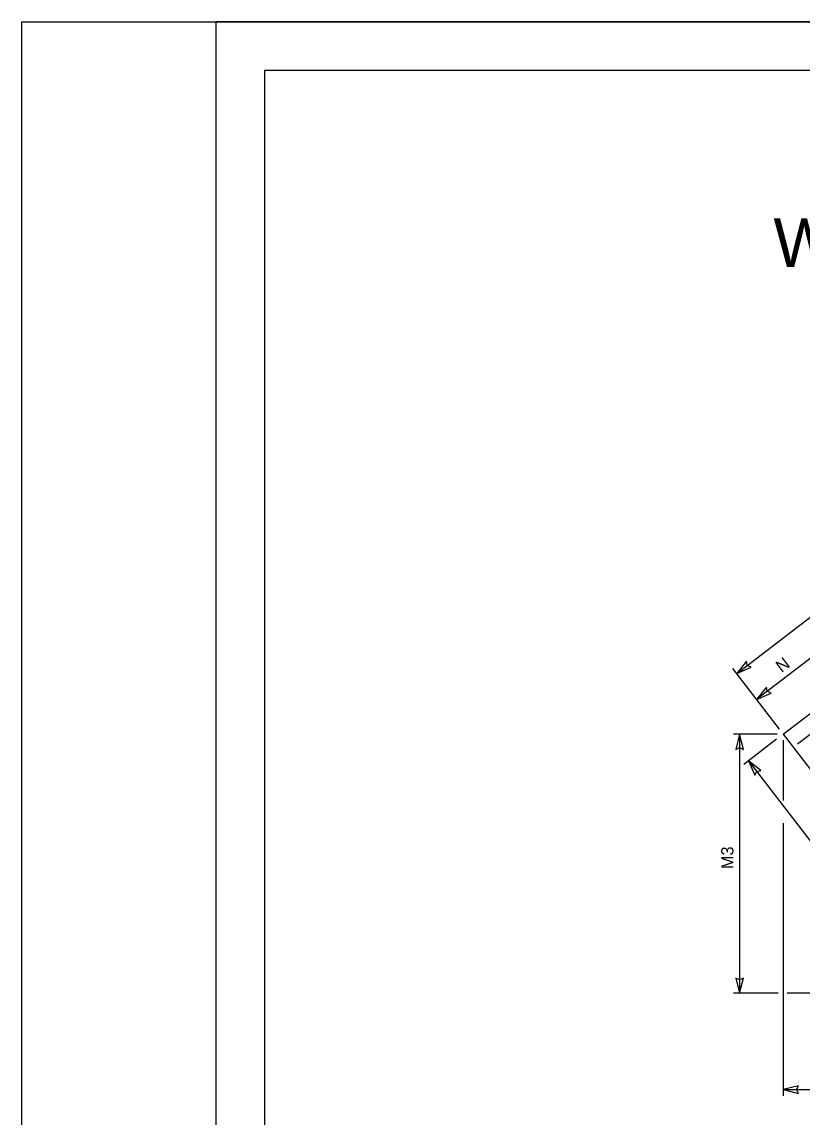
# Model space of a CAD drawing. Extents: x 0 to 36, y 0 to 22.
# Drawn here: x 0 to 8.04, y 10.72 to 22 of the extents above; entities that cross this region are included whole.
import ezdxf

# ---------------------------------------------------------------- set-up
doc = ezdxf.new("R2010")
doc.units = 0
for name, color, linetype in [('01-Slab', 7, 'Continuous'), ('03-Dimensions', 7, 'Continuous'), ('33-Program-Charts', 7, 'Continuous'), ('Level 2', 7, 'Continuous'), ('S_PL_Dimens_PR', 7, 'Continuous'), ('S_PL_Rebars_PR', 7, 'Continuous'), ('SB_PL_BORDER', 7, 'Continuous'), ('SB_PL_CUTLINE2_PR', 7, 'Continuous'), ('SB_PL_CUTLINE_PR', 7, 'Continuous'), ('SB_PL_SBL4_PR', 7, 'Continuous')]:
    doc.layers.add(name, color=color, linetype=linetype)

# ---------------------------------------------------------------- blocks, each defined once
blk = doc.blocks.new('Arhead')
at = {"layer": 'S_PL_Dimens_PR'}
blk.add_lwpolyline([(0, 0), (-0.157, 0.039), (-0.138, 0), (-0.157, -0.039)], close=True, dxfattribs=at)

msp = doc.modelspace()

# ---------------------------------------------------------------- linework, layer by layer
at = {"layer": '01-Slab'}
for q in [(9.586, 15.998), (9.894, 11.993)]:
    msp.add_line((7.845, 14.663), q, dxfattribs=at)
at = {"layer": '03-Dimensions'}
for p, q in [((7.366, 15.288), (9.106, 16.623)), ((9.312, 16.355), (7.571, 15.02)), ((7.807, 14.713), (7.327, 15.338)), ((7.782, 14.663), (7.332, 14.663)), ((7.395, 14.663), (7.395, 11.993)), ((7.776, 14.61), (7.438, 14.351)), ((7.845, 14.6), (7.845, 13.98)), ((7.488, 14.389), (9.713, 11.489)), ((7.845, 13.744), (7.845, 10.938)), ((7.793, 11.993), (7.332, 11.993)), ((9.166, 11.993), (7.887, 11.993)), ((7.845, 11.001), (9.894, 11.001))]:
    msp.add_line(p, q, dxfattribs=at)
at = {"layer": 'Level 2'}
msp.add_lwpolyline([(2.5, 1.475), (35.5, 1.475), (35.5, 21.5), (2.5, 21.5)], close=True, dxfattribs=at)
at = {"layer": 'S_PL_Dimens_PR'}
for points in [[(7.366, 15.288), (7.515, 15.352), (7.475, 15.371), (7.467, 15.415)], [(7.571, 15.02), (7.72, 15.084), (7.68, 15.104), (7.672, 15.147)]]:
    msp.add_lwpolyline(points, close=True, dxfattribs=at)
at = {"layer": 'S_PL_Rebars_PR'}
msp.add_line((7.993, 14.563), (9.644, 15.83), dxfattribs=at)
at = {"layer": 'SB_PL_BORDER'}
msp.add_lwpolyline([(35.5, 21.5), (2.5, 21.5), (2.5, 1.475), (0, 0), (0, 22), (36, 22), (36, 0), (0, 0), (2.5, 1.475), (35.5, 1.475)], close=True, dxfattribs=at)
at = {"layer": 'SB_PL_CUTLINE2_PR'}
msp.add_lwpolyline([(36, 0), (36, 22), (2, 22), (2, 0)], close=True, dxfattribs=at)
at = {"layer": 'SB_PL_CUTLINE_PR'}
msp.add_lwpolyline([(0, 22), (36, 22), (36, 0), (0, 0)], close=True, dxfattribs=at)
msp.add_lwpolyline([(0, 22), (36, 22), (36, 0), (0, 0)], close=True, dxfattribs=at)
at = {"layer": 'SB_PL_SBL4_PR'}
msp.add_lwpolyline([(2.5, 0.5), (35.5, 0.5), (35.5, 21.5), (2.5, 21.5)], close=True, dxfattribs=at)

# ---------------------------------------------------------------- block references
at = {"layer": 'S_PL_Dimens_PR'}
for p, rotation in [((7.395, 14.663), 90), ((7.488, 14.389), 127.49885036525428), ((7.395, 11.993), -90), ((7.395, 11.993), -90), ((7.845, 11.001), 180), ((7.845, 11.001), 180)]:
    msp.add_blockref('Arhead', p, dxfattribs=dict(at, rotation=rotation))

# ---------------------------------------------------------------- texts
at = {"layer": '03-Dimensions'}
for s, rotation, p in [(' N ', 37.4984, (7.792, 15.262)), (' M3', 90, (7.332, 13.225))]:
    msp.add_text(s, height=0.126, rotation=rotation, dxfattribs=at).set_placement(p)
at = {"layer": '33-Program-Charts'}
msp.add_text('WINGS SKEWED 50% FROM ROADWAY TO BREASTWALL', height=0.5, dxfattribs=at).set_placement((7.745, 19.475))

doc.saveas('drawing.dxf')
